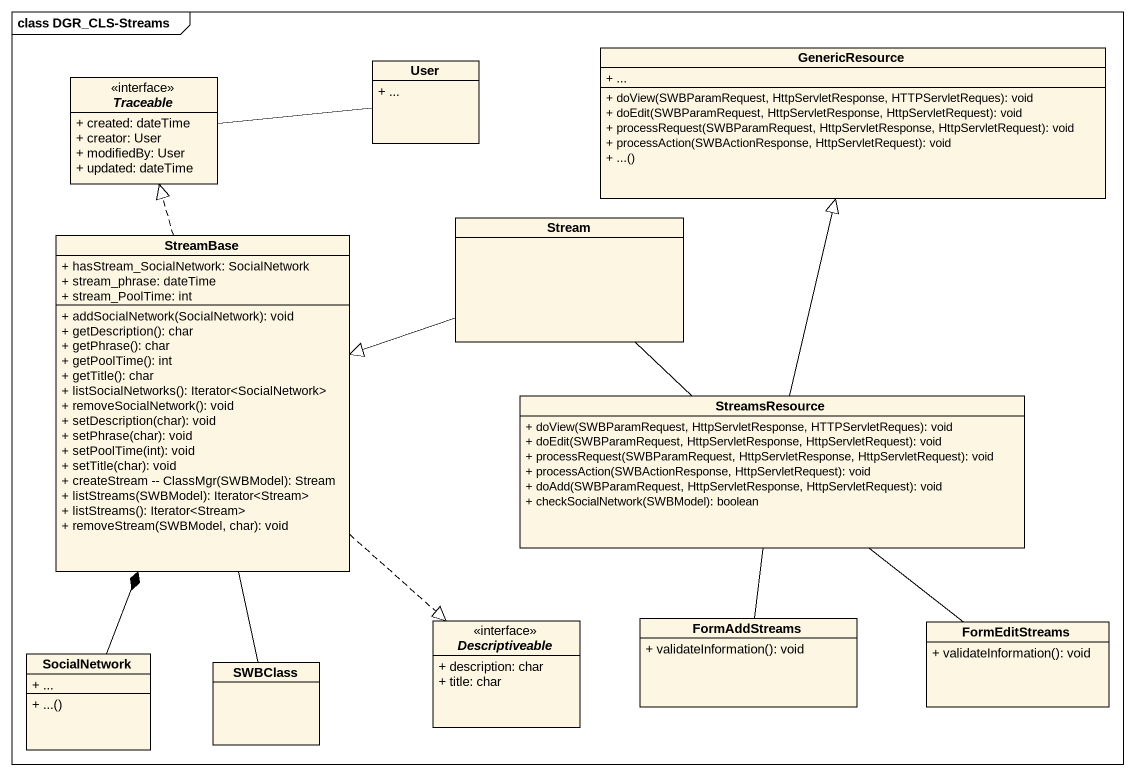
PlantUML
@startuml
mainframe class DGR_CLS-Streams
hide circle
hide empty members
skinparam classAttributeIconSize 0
class GenericResource {
  + ...
  + doView(SWBParamRequest, HttpServletResponse, HTTPServletReques): void
  + doEdit(SWBParamRequest, HttpServletResponse, HttpServletRequest): void
  + processRequest(SWBParamRequest, HttpServletResponse, HttpServletRequest): void
  + processAction(SWBActionResponse, HttpServletRequest): void
  + ...()
}
interface Traceable <<interface>> {
  + created: dateTime
  + creator: User
  + modifiedBy: User
  + updated: dateTime
}
class User {
  + ...
}
class Stream
class StreamBase {
  + hasStream_SocialNetwork: SocialNetwork
  + stream_phrase: dateTime
  + stream_PoolTime: int
  + addSocialNetwork(SocialNetwork): void
  + getDescription(): char
  + getPhrase(): char
  + getPoolTime(): int
  + getTitle(): char
  + listSocialNetworks(): Iterator<SocialNetwork>
  + removeSocialNetwork(): void
  + setDescription(char): void
  + setPhrase(char): void
  + setPoolTime(int): void
  + setTitle(char): void
  + createStream -- ClassMgr(SWBModel): Stream
  + listStreams(SWBModel): Iterator<Stream>
  + listStreams(): Iterator<Stream>
  + removeStream(SWBModel, char): void
}
class StreamsResource {
  + doView(SWBParamRequest, HttpServletResponse, HTTPServletReques): void
  + doEdit(SWBParamRequest, HttpServletResponse, HttpServletRequest): void
  + processRequest(SWBParamRequest, HttpServletResponse, HttpServletRequest): void
  + processAction(SWBActionResponse, HttpServletRequest): void
  + doAdd(SWBParamRequest, HttpServletResponse, HttpServletRequest): void
  + checkSocialNetwork(SWBModel): boolean
}
interface Descriptiveable <<interface>> {
  + description: char
  + title: char
}
class FormAddStreams {
  + validateInformation(): void
}
class FormEditStreams {
  + validateInformation(): void
}
class SocialNetwork {
  + ...
  + ...()
}
class SWBClass
Traceable -right- User
Stream -left-|> StreamBase
Stream -- StreamsResource
StreamBase .up.|> Traceable
StreamBase ..|> Descriptiveable
StreamBase -- SWBClass
StreamsResource -up-|> GenericResource
StreamsResource -- FormAddStreams
StreamsResource -- FormEditStreams
SocialNetwork -up-* StreamBase
@enduml
